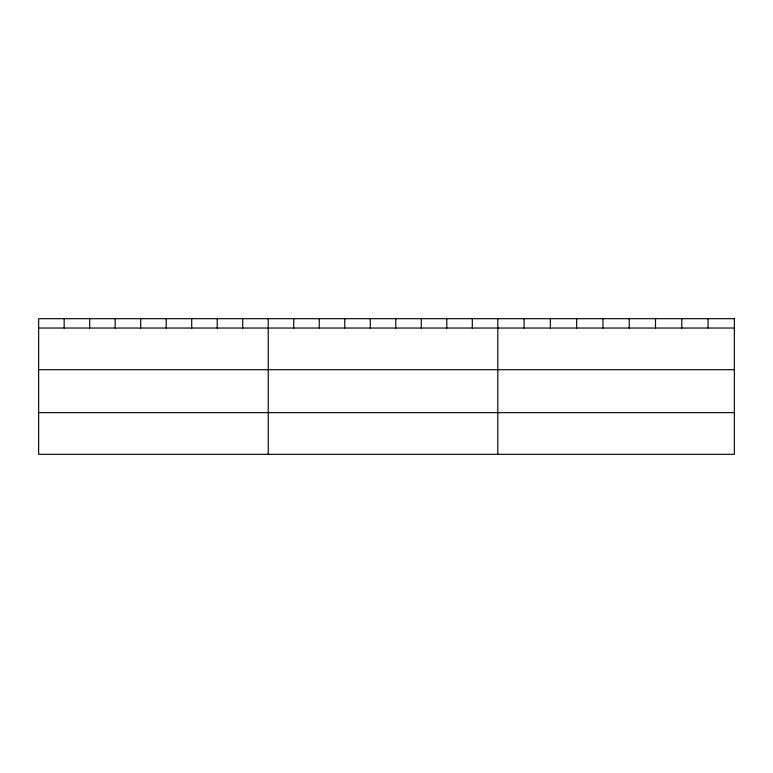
<?xml version="1.0" encoding="UTF-8"?>
<svg xmlns="http://www.w3.org/2000/svg" width="773" height="773" viewBox="0 0 773 773"><rect width="100%" height="100%" fill="white"/><g stroke="black" fill="none" stroke-linecap="round" stroke-linejoin="round"><path stroke-width="1.16" d="M38.65 328.032L734.35 328.032M38.65 369.707L734.35 369.707M38.65 412.637L734.35 412.637M708.068 318.689L708.068 328.032M681.786 318.689L681.786 328.032M655.504 318.689L655.504 328.032M629.222 318.689L629.222 328.032M602.94 318.689L602.94 328.032M576.658 318.689L576.658 328.032M550.376 318.689L550.376 328.032M524.094 318.689L524.094 328.032M497.812 318.689L497.812 454.311M472.303 318.689L472.303 328.032M446.794 318.689L446.794 328.032M421.285 318.689L421.285 328.032M395.776 318.689L395.776 328.032M370.267 318.689L370.267 328.032M344.758 318.689L344.758 328.032M319.249 318.689L319.249 328.032M293.74 318.689L293.74 328.032M268.231 318.689L268.231 454.311M242.722 318.689L242.722 328.032M217.213 318.689L217.213 328.032M191.704 318.689L191.704 328.032M166.195 318.689L166.195 328.032M140.686 318.689L140.686 328.032M115.177 318.689L115.177 328.032M89.668 318.689L89.668 328.032M64.159 318.689L64.159 328.032M734.35 318.689L38.65 318.689L38.65 454.311L734.35 454.311L734.35 318.689"/></g></svg>
